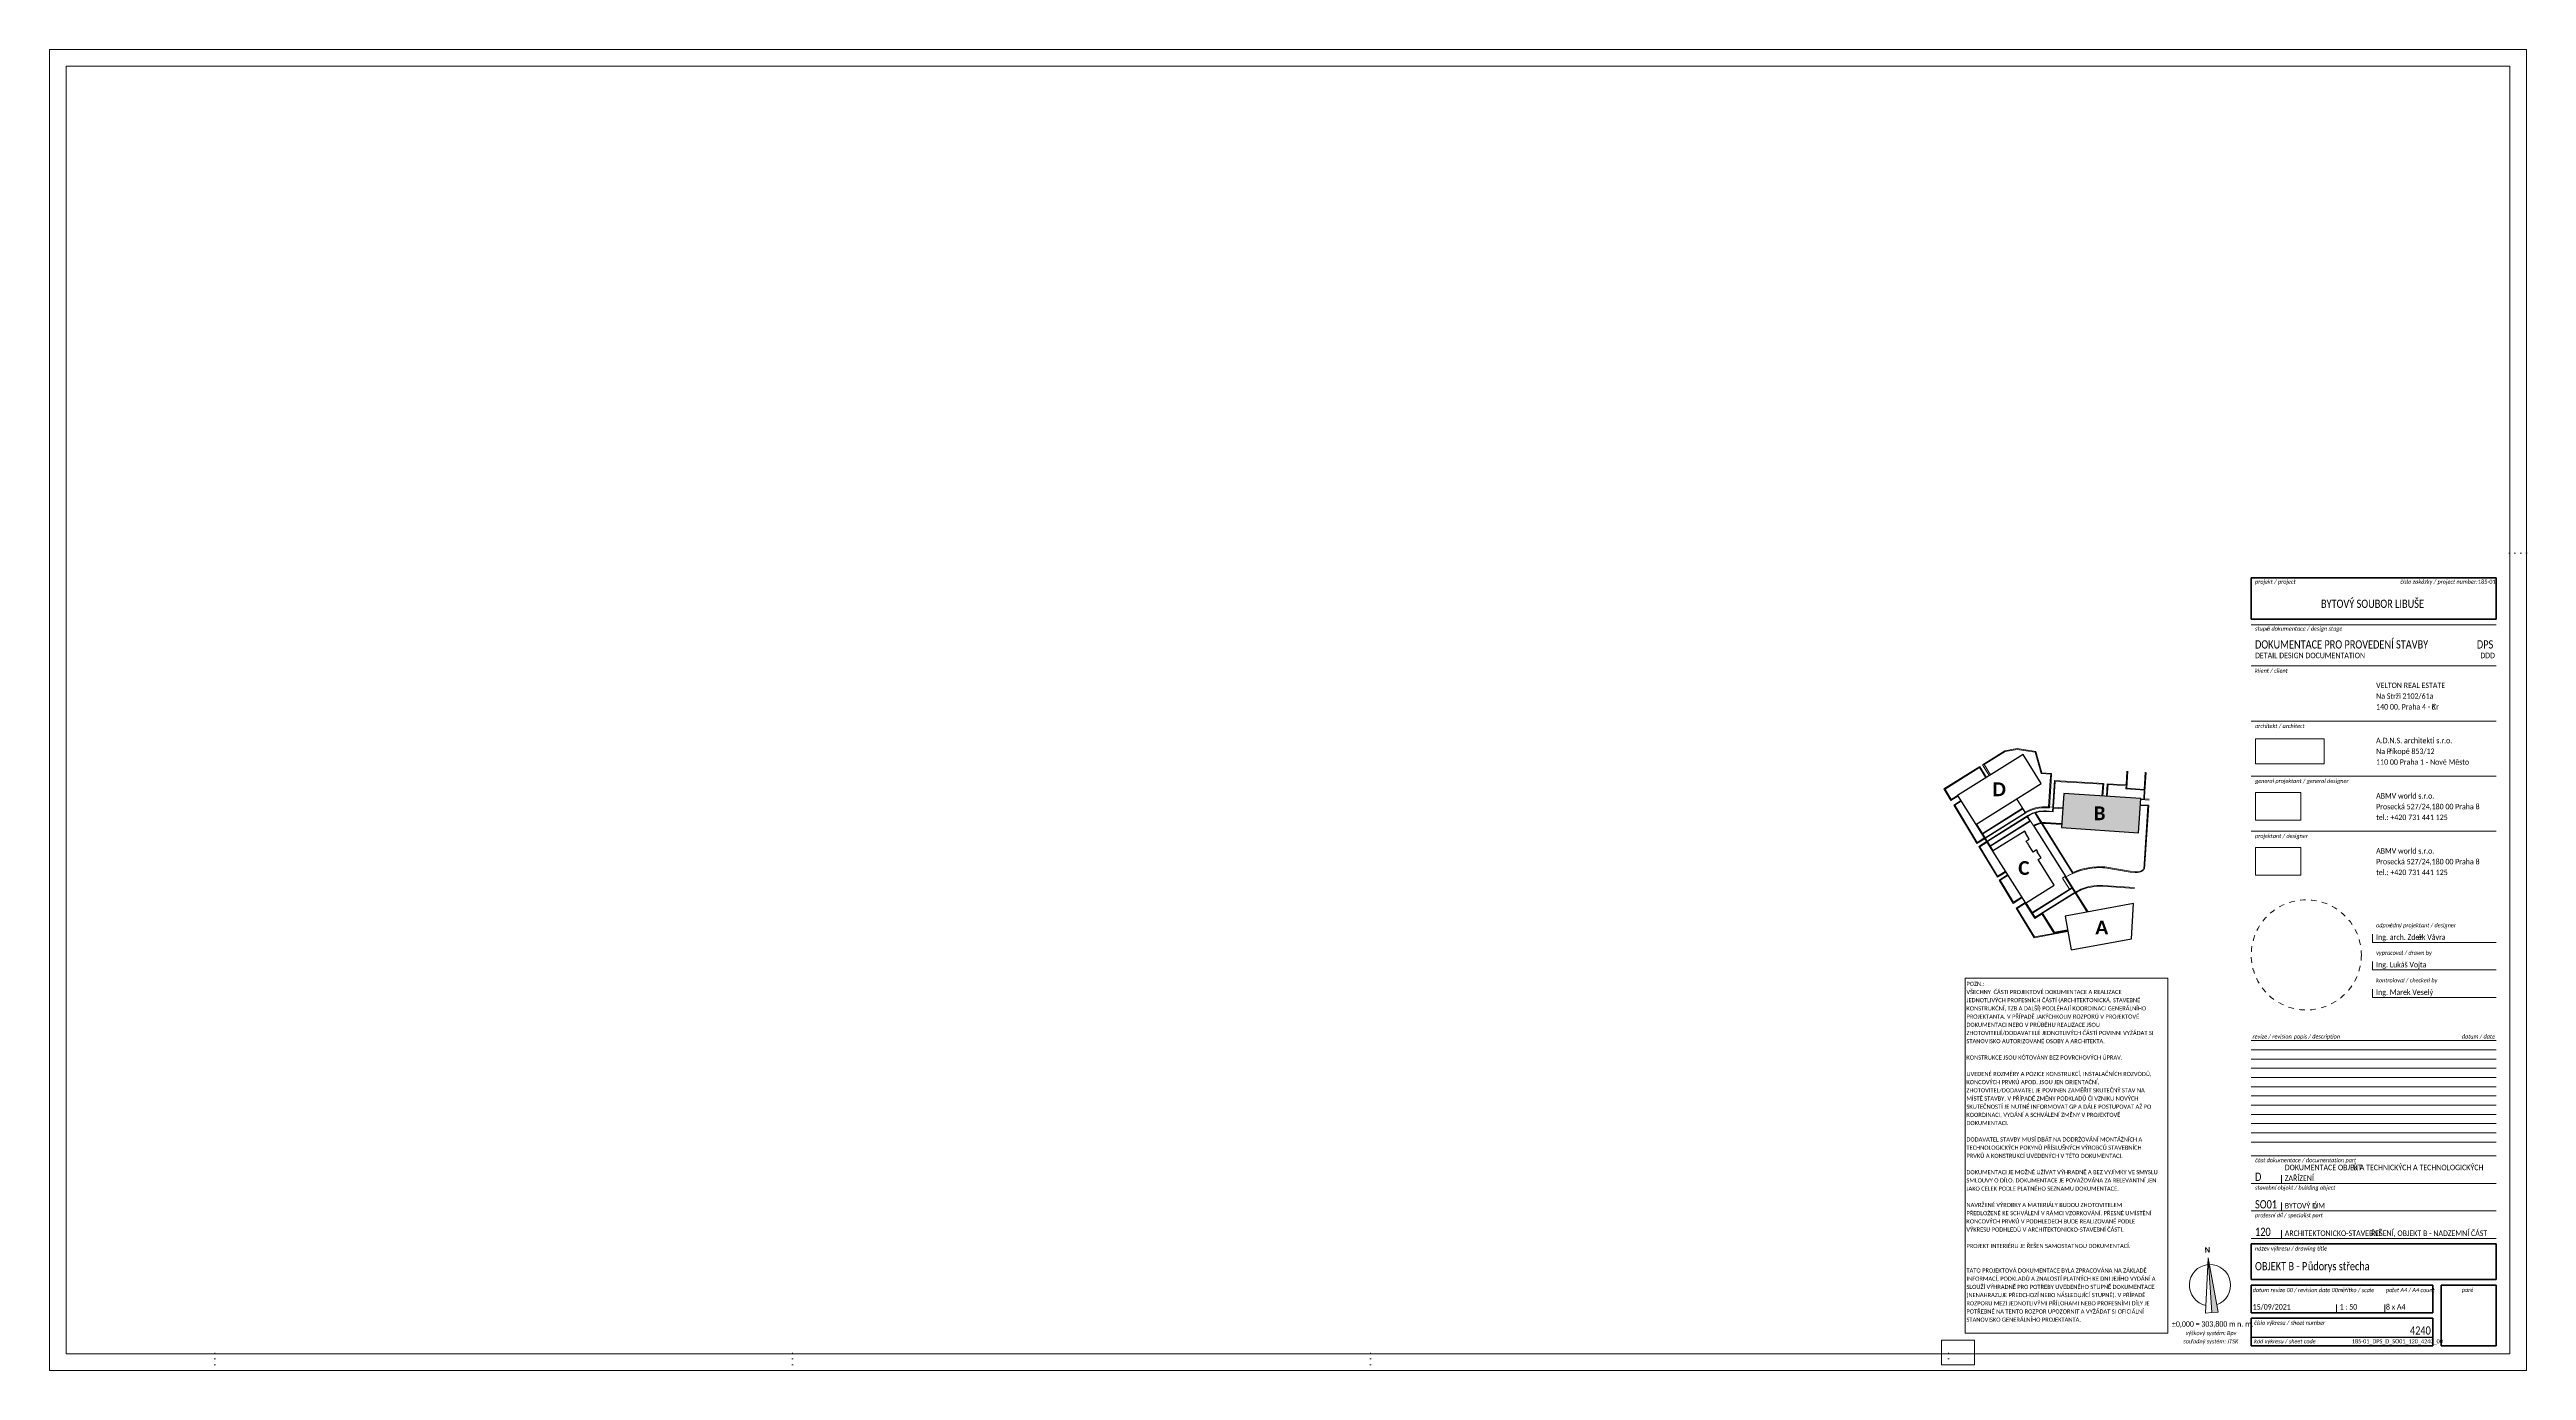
# Paper-space layout 'Layout1' of a CAD drawing. Header units: millimetres. Extents: x -688 to 212, y -2 to 478.
# The model-space entities are those that its viewports show. They can reach past a viewport. Long polylines and large blocks are cut down to what shows.
import ezdxf

# ---------------------------------------------------------------- set-up
doc = ezdxf.new("R2010")
doc.units = ezdxf.units.MM
doc.linetypes.add('HA_Dash_4mm-S2mm', pattern=[4, 2, -2])
doc.linetypes.add('HA_Dot-S2mm', pattern=[2, 0, -2])
for name, color, linetype, lineweight in [('A-____-NOTE-TEXT', 9, 'Continuous', 9), ('G-____-____-SCHD', 9, 'Continuous', 9), ('G-____-____-TEXT', 9, 'Continuous', 5), ('G-____-TTLB-MEDM', 9, 'Continuous', 25), ('G-____-TTLB-OTLN', 9, 'Continuous', 9), ('G-____-TTLB-WIDE', 9, 'Continuous', 40)]:
    doc.layers.add(name, color=color, linetype=linetype, lineweight=lineweight)
doc.layers.add('G-____-____-NPLT', color=9, linetype='Continuous', plot=False)
doc.styles.add('Arial_B_1', font='arialbd.ttf', dxfattribs={"height": 2})
doc.styles.add('Calibri_1', font='calibri.ttf', dxfattribs={"height": 75})
doc.styles.add('Calibri_2', font='calibri.ttf', dxfattribs={"width": 0.8, "height": 2})
doc.styles.add('Calibri_3', font='calibri.ttf', dxfattribs={"width": 0.8, "height": 1.5})
doc.styles.add('Calibri_4', font='calibri.ttf', dxfattribs={"width": 0.8, "height": 3})
doc.styles.add('Calibri_B', font='calibrib.ttf', dxfattribs={"height": 5})
doc.styles.add('Calibri_I', font='calibrii.ttf', dxfattribs={"width": 0.8, "height": 1.5})
picture_1 = doc.add_image_def('image1.jpg', size_in_pixel=(953, 344))
picture_2 = doc.add_image_def('image2.jpg', size_in_pixel=(1647, 997))

# ---------------------------------------------------------------- blocks, each defined once
blk = doc.blocks.new('ABMV_TiB_Sheet_Full_Default - 480x900-2170376-OBJEKT B - Půdorys střecha')
at = {"layer": 'G-____-TTLB-OTLN', "lineweight": 5}
blk.add_hatch(color=256, dxfattribs=at).paths.add_polyline_path([(98.18, 19.02), (96.82, 38.98), (100.42, 19.18)])
at = {"layer": 'A-____-NOTE-TEXT'}
for p, q in [((95.93, 18.87), (96.82, 38.98)), ((100.42, 19.18), (96.82, 38.98)), ((100.42, 19.18), (96.82, 38.98)), ((96.82, 38.98), (98.18, 19.02)), ((98.18, 19.02), (95.93, 18.87)), ((98.18, 19.02), (100.42, 19.18)), ((98.18, 19.02), (100.42, 19.18))]:
    blk.add_line(p, q, dxfattribs=at)
for start, end in [(96.03365, 258.88877), (288.87123, 91.72635)]:
    blk.add_arc((97.5, 29), 7.5, start, end, dxfattribs=at)
at = {"layer": 'G-____-TTLB-MEDM'}
blk.add_line((178.5, 10), (112.5, 10), dxfattribs=at)
at = {"layer": 'G-____-TTLB-OTLN'}
for p, q in [((-687.5, 478), (-687.5, -2)), ((212.5, 478), (-687.5, 478)), ((212.5, -2), (212.5, 478)), ((-681.5, 472), (-681.5, 4)), ((206.5, 472), (-681.5, 472)), ((206.5, 4), (206.5, 472)), ((201.5, 269), (112.5, 269)), ((201.5, 254), (112.5, 254)), ((201.5, 234), (112.5, 234)), ((201.5, 214), (112.5, 214)), ((201.5, 194), (112.5, 194)), ((156.5, 153.57), (156.5, 156.57)), ((201.5, 153.57), (156.5, 153.57)), ((156.5, 143.57), (156.5, 146.57)), ((201.5, 143.57), (156.5, 143.57)), ((156.5, 133.57), (156.5, 136.57)), ((201.5, 133.57), (156.5, 133.57)), ((112.5, 117.85), (201.5, 117.85)), ((112.5, 114.5), (201.5, 114.5)), ((112.5, 111.15), (201.5, 111.15)), ((112.5, 107.8), (201.5, 107.8)), ((112.5, 104.45), (201.5, 104.45)), ((112.5, 101.1), (201.5, 101.1)), ((112.5, 97.75), (201.5, 97.75)), ((112.5, 94.4), (201.5, 94.4)), ((112.5, 91.05), (201.5, 91.05)), ((112.5, 87.7), (201.5, 87.7)), ((112.5, 84.35), (201.5, 84.35)), ((112.5, 81), (201.5, 81)), ((201.5, 76), (112.5, 76)), ((201.5, 66), (112.5, 66)), ((123.5, 66), (123.5, 69)), ((201.5, 56), (112.5, 56)), ((123.5, 56), (123.5, 59)), ((201.5, 46), (112.5, 46)), ((123.5, 46), (123.5, 49)), ((143.5, 19), (143.5, 22)), ((161, 19), (161, 22)), ((-681.5, 4), (206.5, 4)), ((-687.5, -2), (212.5, -2))]:
    blk.add_line(p, q, dxfattribs=at)
at = {"layer": 'G-____-TTLB-OTLN', "linetype": 'HA_Dot-S2mm'}
for p, q in [((212.5, 295), (204.5, 295)), ((-627.5, -2), (-627.5, 6)), ((-417.5, -2), (-417.5, 6)), ((-207.5, -2), (-207.5, 6)), ((2.5, -2), (2.5, 6)), ((212.5, -2), (212.5, 6)), ((212.5, -2), (204.5, -2))]:
    blk.add_line(p, q, dxfattribs=at)
at = {"layer": 'G-____-TTLB-OTLN', "linetype": 'HA_Dash_4mm-S2mm'}
blk.add_circle((132.5, 149), 20, dxfattribs=at)
at = {"layer": 'G-____-TTLB-WIDE'}
for p, q in [((112.5, 286), (112.5, 271)), ((201.5, 286), (112.5, 286)), ((201.5, 286), (201.5, 271)), ((201.5, 271), (112.5, 271)), ((112.5, 44), (112.5, 31)), ((201.5, 44), (112.5, 44)), ((201.5, 44), (201.5, 31)), ((201.5, 31), (112.5, 31)), ((112.5, 19), (112.5, 29)), ((178.5, 29), (112.5, 29)), ((178.5, 29), (178.5, 19)), ((181.5, 29), (181.5, 7)), ((201.5, 29), (181.5, 29)), ((201.5, 7), (201.5, 29)), ((178.5, 19), (112.5, 19)), ((112.5, 17), (178.5, 17)), ((112.5, 7), (112.5, 17)), ((178.5, 17), (178.5, 7)), ((178.5, 7), (112.5, 7)), ((201.5, 7), (181.5, 7))]:
    blk.add_line(p, q, dxfattribs=at)
at = {"layer": 'G-____-TTLB-OTLN', "attachment_point": 1}
for s, insert, char_height, width, style in [('projekt / project', (113.88, 285.35), 1.5, 15.5207, 'Calibri_I'), ('číslo zakázky / project number:', (166.68, 285.35), 1.5, 29.5662, 'Calibri_I'), ('stupe', (113.88, 268.29), 1.5, 5.2591, 'Calibri_I'), ('ň dokumentace / design stage', (118.22, 268.29), 1.5, 28.7325, 'Calibri_I'), ('klient / client', (113.88, 253.01), 1.5, 12.3139, 'Calibri_I'), ('architekt / architect', (113.88, 232.95), 1.5, 18.8557, 'Calibri_I'), ('general projektant / general designer', (113.88, 212.95), 1.5, 35.8515, 'Calibri_I'), ('ABMV world s.r.o.', (157.88, 207.8), 2, 22.6397, 'Calibri_2'), ('tel.: +420 731 441 125', (157.88, 200), 2, 27.7063, 'Calibri_2'), ('Prosecká 527/24,180 00 Praha 8', (157.88, 203.9), 2, 40.2126, 'Calibri_2'), ('projektant / designer', (113.88, 192.95), 1.5, 20.2025, 'Calibri_I'), ('ABMV world s.r.o.', (157.88, 187.8), 2, 22.6397, 'Calibri_2'), ('tel.: +420 731 441 125', (157.88, 180), 2, 27.7063, 'Calibri_2'), ('Prosecká 527/24,180 00 Praha 8', (157.88, 183.9), 2, 40.2126, 'Calibri_2'), ('odpov', (157.88, 160.52), 1.5, 5.9646, 'Calibri_I'), ('ědný projektant / designer', (162.81, 160.52), 1.5, 25.3975, 'Calibri_I'), ('vypracoval / drawn by', (157.88, 150.52), 1.5, 21.357, 'Calibri_I'), ('kontroloval / checked by', (157.88, 140.52), 1.5, 23.4093, 'Calibri_I'), ('část dokumentace / documentation part', (113.88, 75.16), 1.5, 38.481, 'Calibri_I'), ('stavební objekt / building object', (113.88, 65.16), 1.5, 30.5924, 'Calibri_I'), ('profesní díl / specialist part', (113.88, 55.16), 1.5, 25.654, 'Calibri_I'), ('název výkresu / drawing title', (113.88, 43.07), 1.5, 27.5781, 'Calibri_I'), ('datum revize 00 / revision date 00', (113.02, 27.96), 1.5, 32.6447, 'Calibri_I'), ('\\fCalibri|b0|i1|c0|p34|;\\W.8;m', (143.94, 27.96), 1.5, 1.8599, 'Calibri_I'), ('ěřítko / scale', (145.47, 27.96), 1.5, 12.2498, 'Calibri_I'), ('po', (161.44, 27.96), 1.5, 2.4371, 'Calibri_I'), ('čet A4 / A4 count', (163.45, 27.96), 1.5, 16.3544, 'Calibri_I'), ('paré', (189.02, 28.04), 1.5, 4.4253, 'Calibri_I'), ('výškový systém: Bpv', (88.68, 12.33), 1.5, 19.497, 'Calibri_I'), ('řadný systém: JTSK', (90.59, 9.35), 1.5, 18.1502, 'Calibri_I'), ('číslo výkresu / sheet number', (113.56, 16.07), 1.5, 27.1291, 'Calibri_I'), ('kód výkresu / sheet code', (113.56, 9.35), 1.5, 23.6017, 'Calibri_I'), ('sou', (87.84, 9.35), 1.5, 3.335, 'Calibri_I')]:
    blk.add_mtext(s, dxfattribs=dict(at, insert=insert, char_height=char_height, width=width, style=style))
at = {"layer": 'G-____-TTLB-OTLN', "insert": (95.51, 42.76), "char_height": 2, "width": 2.4852, "attachment_point": 1, "rotation": 3.88, "style": 'Arial_B_1'}
blk.add_mtext('\\fArial|b1|i0|c0|p34|;N', dxfattribs=at)
at = {"layer": 'G-____-TTLB-OTLN'}
image = blk.add_image(picture_1, insert=(114, 218.49), size_in_units=(25, 9.02), dxfattribs=at)
image.dxf.flags = 7
image = blk.add_image(picture_2, insert=(114, 198), size_in_units=(16.52, 10), dxfattribs=at)
image.dxf.flags = 7
image = blk.add_image(picture_2, insert=(114, 178), size_in_units=(16.52, 10), dxfattribs=at)
image.dxf.flags = 7
blk = doc.blocks.new('HA_SCH_Site_LIB - Default-1719468-OBJEKT B - Půdorys střecha')
at = {"layer": 'A-____-NOTE-TEXT'}
blk.add_hatch(color=256, dxfattribs=at).paths.add_polyline_path([(-3.91, 43.92), (-3.07, 56.34), (24.96, 54.45), (24.12, 42.02)])
at = {"layer": 'A-____-NOTE-TEXT', "lineweight": 5}
for p, q in [((-24.52, 71.81), (-19.97, 72.64)), ((-24.4, 71.53), (-19.96, 72.33)), ((-19.97, 72.64), (-13.17, 71.61)), ((-19.96, 72.33), (-13.41, 71.35)), ((-46.59, 57.98), (-33.6, 66.12)), ((-33.69, 65.71), (-46.19, 57.88)), ((-31.38, 62.02), (-33.69, 65.71)), ((-33.6, 66.12), (-31.13, 62.18)), ((-32.58, 66.76), (-24.52, 71.81)), ((-30.11, 62.82), (-32.58, 66.76)), ((-31.95, 66.8), (-24.4, 71.53)), ((-29.65, 63.11), (-31.95, 66.8)), ((-13.41, 71.35), (-11.28, 63.53)), ((-13.17, 71.61), (-11.04, 63.82)), ((-11.28, 63.53), (-7.8, 63.32)), ((-11.04, 63.82), (-7.48, 63.6)), ((-7.8, 63.32), (-7.94, 60.99)), ((-7.48, 63.6), (-7.64, 60.97)), ((19.91, 64.44), (19.62, 59.43)), ((19.85, 58.24), (20.21, 64.42)), ((26.54, 64.01), (26.14, 57.83)), ((26.39, 56.95), (26.84, 63.99)), ((-44.04, 53.75), (-46.59, 57.98)), ((-46.19, 57.88), (-43.94, 54.17)), ((-41.49, 55.34), (-44.04, 53.75)), ((-43.94, 54.17), (-41.65, 55.6)), ((-18.08, 50.96), (-20.2, 54.36)), ((-20.14, 54.4), (-17.08, 49.53)), ((-7.94, 60.99), (-8.54, 51.42)), ((-8.26, 51.07), (-7.64, 60.97)), ((-6.43, 61.04), (-7.13, 49.82)), ((-6.85, 49.6), (-6.15, 60.72)), ((11.45, 59.94), (-6.43, 61.04)), ((-6.15, 60.72), (11.13, 59.66)), ((11.13, 59.66), (10.84, 55.4)), ((11.14, 55.38), (11.45, 59.94)), ((12.75, 59.86), (12.47, 55.29)), ((19.62, 59.43), (12.75, 59.86)), ((12.77, 55.27), (13.03, 59.54)), ((13.03, 59.54), (19.6, 59.13)), ((19.6, 59.13), (19.54, 57.96)), ((19.54, 57.96), (26.42, 57.52)), ((26.14, 57.83), (19.85, 58.24)), ((27.94, 53.94), (24.94, 54.14)), ((24.96, 54.44), (27.96, 54.24)), ((25.98, 54.37), (26.17, 57.53)), ((26.42, 57.52), (26.23, 54.36)), ((-43.05, 52.13), (-40.48, 53.73)), ((-43.05, 52.13), (-35.84, 40.2)), ((-40.32, 53.48), (-42.64, 52.03)), ((-35.59, 40.35), (-42.64, 52.03)), ((-31.76, 39.9), (-35.01, 45.08)), ((-34.76, 45.24), (-32.63, 41.84)), ((-32.63, 41.84), (-18.08, 50.96)), ((-32.52, 41.68), (-17.97, 50.79)), ((-17.07, 49.35), (-31.62, 40.23)), ((-31.52, 40.07), (-16.86, 49.24)), ((-16.1, 48.31), (-30.88, 39.05)), ((-30.77, 38.88), (-15.99, 48.14)), ((-29.82, 37.35), (-15.43, 46.36)), ((-15.16, 46.3), (-29.71, 37.18)), ((-17.97, 50.79), (-17.07, 49.35)), ((-15.43, 46.36), (-16.39, 47.89)), ((-16.22, 48), (-15.16, 46.3)), ((-13.97, 44.41), (-15.16, 46.3)), ((-11.33, 45.7), (-13.56, 49.27)), ((-13.32, 49.35), (-11.06, 45.74)), ((0.22, 27.26), (-11.14, 45.39)), ((-10.91, 45.5), (0.29, 27.63)), ((-3.83, 45.13), (-9.69, 45.53)), ((-3.84, 45.05), (-9.69, 45.45)), ((-9.67, 45.78), (-3.82, 45.38)), ((-9.47, 49.77), (-6.85, 49.6)), ((-7.13, 49.82), (-9.46, 49.97)), ((-9.31, 51.14), (-8.26, 51.07)), ((-7.04, 51.34), (-8.24, 51.42)), ((-3.45, 50.76), (-6.76, 50.98)), ((-6.74, 51.32), (-3.43, 51.1)), ((27.54, 51.8), (24.8, 51.99)), ((24.81, 52.24), (27.81, 52.04)), ((25.99, 28.86), (27.54, 51.8)), ((27.81, 52.04), (26.23, 28.84)), ((-35.84, 40.2), (-34.59, 38.13)), ((-34.49, 38.54), (-35.59, 40.35)), ((-34.59, 38.13), (-31.76, 39.9)), ((-31.92, 40.15), (-34.49, 38.54)), ((-31.1, 38.84), (-33.94, 37.06)), ((-33.94, 37.06), (-27.19, 25.91)), ((-33.53, 36.96), (-30.94, 38.58)), ((-27.08, 26.32), (-33.53, 36.96)), ((-31.62, 40.23), (-32.52, 41.68)), ((-31.13, 38.88), (-31.76, 39.9)), ((-28.92, 35.36), (-31.13, 38.88)), ((-28.67, 35.52), (-30.77, 38.88)), ((-3.35, 27.68), (-13.87, 44.48)), ((-13.76, 44.46), (-2.21, 26.02)), ((-27.19, 25.91), (-24.15, 27.75)), ((-24.31, 28), (-27.08, 26.32)), ((-2.28, 25.98), (-3.35, 27.68)), ((-0.61, 26.88), (1.02, 27.61)), ((1.04, 27.62), (2.73, 28.23)), ((2.8, 28.25), (4.52, 28.73)), ((4.55, 28.73), (6.31, 29.08)), ((6.38, 29.09), (8.17, 29.3)), ((8.17, 29.3), (9.97, 29.39)), ((10.04, 29.39), (11.85, 29.33)), ((21.02, 27.76), (11.85, 29.33)), ((11.88, 29.63), (21.05, 28.06)), ((22.94, 27.63), (21.02, 27.76)), ((21.05, 28.06), (22.97, 27.93)), ((-23.51, 26.73), (-26.57, 24.88)), ((-26.57, 24.88), (-21.44, 16.4)), ((-23.34, 26.48), (-26.15, 24.78)), ((-26.15, 24.78), (-21.34, 16.82)), ((-21.44, 16.4), (-18.23, 18.42)), ((-21.34, 16.82), (-18.39, 18.67)), ((-14.56, 13.05), (-0.13, 22.08)), ((-0.03, 21.91), (-14.45, 12.88)), ((-13.5, 11.35), (1.14, 20.52)), ((1.03, 20.22), (-10.75, 12.84)), ((-3.46, 25.6), (-2.65, 26.1)), ((-0.94, 21.58), (-3.46, 25.6)), ((-0.13, 22.08), (-2.65, 26.1)), ((-2.44, 26.24), (5.68, 13.27)), ((-2.28, 25.98), (-0.68, 26.85)), ((1.16, 20.52), (-2.26, 25.99)), ((-0.13, 22.08), (-0.94, 21.58)), ((0.93, 20.39), (-0.03, 21.91)), ((5.42, 13.22), (1.03, 20.22)), ((5.77, 13.28), (1.37, 20.3)), ((22.62, 21.84), (11.08, 22.61)), ((11.1, 22.91), (22.64, 22.14)), ((-20.38, 14.65), (-17.13, 16.68)), ((-13.86, 3.88), (-20.38, 14.65)), ((-16.97, 16.43), (-19.97, 14.55)), ((-19.97, 14.55), (-13.71, 4.21)), ((-17.13, 16.68), (-13.57, 11.01)), ((-13.6, 10.9), (-17.04, 16.39)), ((-16.76, 16.56), (-14.56, 13.05)), ((-14.45, 12.88), (-13.5, 11.35)), ((-10.96, 12.55), (-13.6, 10.9)), ((-13.57, 11.01), (-10.94, 12.66)), ((-11, 12.62), (-6.62, 5.62)), ((-10.94, 12.66), (-6.53, 5.64)), ((-10.75, 12.84), (-6.41, 5.91)), ((4.77, 14.25), (5.42, 13.22)), ((5.68, 13.27), (5.04, 14.3)), ((-6.74, 5.19), (-13.86, 3.88)), ((-13.71, 4.21), (-6.79, 5.48)), ((-1.58, 6.44), (-6.79, 5.48)), ((-6.74, 5.19), (-1.54, 6.15)), ((-6.53, 5.64), (-1.6, 6.54)), ((-6.41, 5.91), (-1.64, 6.79)), ((-3, 6.54), (-1.64, 6.79)), ((-1.6, 6.54), (-2.97, 6.29)), ((-2.91, 5.89), (-1.54, 6.15))]:
    blk.add_line(p, q, dxfattribs=at)
at = {"layer": 'A-____-NOTE-TEXT', "lineweight": 25}
for p, q in [((-17.86, 70.49), (-41.65, 55.6)), ((-11.26, 59.96), (-17.86, 70.49)), ((-41.65, 55.6), (-35.05, 45.06)), ((-35.05, 45.06), (-11.26, 59.96)), ((-3.07, 56.34), (-3.91, 43.92)), ((-3.07, 56.34), (-3.91, 43.92)), ((24.96, 54.45), (-3.07, 56.34)), ((24.96, 54.45), (-3.07, 56.34)), ((24.12, 42.02), (24.96, 54.45)), ((24.12, 42.02), (24.96, 54.45)), ((-17.24, 42.69), (-28.96, 35.34)), ((-16.85, 42.06), (-17.24, 42.69)), ((-15.59, 39.77), (-16.97, 41.98)), ((-16.77, 39.03), (-15.59, 39.77)), ((-16.33, 38.33), (-16.77, 39.03)), ((-15.6, 37.31), (-16.26, 38.37)), ((-14.58, 35.59), (-15.64, 37.29)), ((-3.91, 43.92), (24.12, 42.02)), ((-3.91, 43.92), (24.12, 42.02)), ((-28.96, 35.34), (-16.97, 16.43)), ((-14.12, 35.06), (-14.48, 35.65)), ((-12.93, 35.81), (-14.12, 35.06)), ((-12.53, 35.17), (-12.93, 35.81)), ((-11.31, 32.95), (-12.66, 35.09)), ((-12.37, 32.28), (-11.31, 32.95)), ((-6.54, 22.97), (-12.37, 32.28)), ((-16.97, 16.43), (-6.54, 22.97)), ((22.32, 16.3), (-2.56, 11.77)), ((-2.56, 11.77), (-0.31, -0.45)), ((21.5, 3.56), (22.32, 16.3)), ((-0.31, -0.45), (21.5, 3.56))]:
    blk.add_line(p, q, dxfattribs=at)
at = {"layer": 'A-____-NOTE-TEXT'}
blk.add_line((-31.52, 40.07), (-30.88, 39.05), dxfattribs=at)
at = {"layer": 'A-____-NOTE-TEXT', "lineweight": 5}
for centre, radius, start, end in [((-10.16, 38.54), 12.98, 82.81518, 122.22025), ((-10.16, 38.54), 12.62, 86.11727, 122.06125), ((-10.21, 38.9), 11.1, 86.11727, 122.06125), ((-10.21, 38.9), 10.9, 86.11727, 122.06125), ((-10.16, 38.54), 7.25, 99.26561, 122.97818), ((-10.16, 38.54), 7, 86.11727, 123.01093), ((-10.16, 38.54), 6.92, 98.11234, 121.3245), ((-10.16, 38.54), 7.25, 86.11727, 97.10486), ((-10.16, 38.54), 6.92, 86.11727, 95.82655), ((10.18, 4.89), 24.49, 100.7034, 120.52495), ((10.18, 4.89), 24.79, 86.05387, 113.5096), ((10.18, 4.89), 24.49, 86.08916, 100.7034), ((23.42, 32.61), 5.01, 264.50289, 300.24363), ((23.42, 32.61), 4.71, 264.45143, 302.76053), ((10.16, 4.94), 18, 100.69859, 120.07815), ((10.16, 4.94), 17.7, 100.69859, 120.04453), ((10.16, 4.94), 18, 87.02438, 100.69859), ((10.16, 4.94), 17.7, 87.03175, 100.69859)]:
    blk.add_arc(centre, radius, start, end, dxfattribs=at)
at = {"layer": 'A-____-NOTE-TEXT', "lineweight": 5, "char_height": 5, "attachment_point": 1, "style": 'Calibri_B'}
for s, insert, width in [('\\fCalibri|b1|i0|c0|p34|;D', (-28.94, 60.34), 6.0928), ('\\fCalibri|b1|i0|c0|p34|;B', (7.8, 51.62), 5.3713), ('\\fCalibri|b1|i0|c0|p34|;C', (-19.58, 31.74), 5.1308), ('\\fCalibri|b1|i0|c0|p34|;A', (8.42, 10.16), 5.8523)]:
    blk.add_mtext(s, dxfattribs=dict(at, insert=insert, width=width))

msp = doc.modelspace()

# ---------------------------------------------------------------- texts
at = {"layer": 'G-____-____-TEXT', "color": 7, "lineweight": 9, "char_height": 75, "attachment_point": 1, "style": 'Calibri_1'}
for s, insert, width in [('POZN.: ', (25844.9, 4523.2), 448.945), ('VŠECHNY ', (25844.9, 4374.4), 597.257), ('ČÁSTI PROJEKTOVÉ DOKUMENTACE A REALIZACE ', (26337.7, 4374.4), 2978.269), ('JEDNOTLIVÝCH PROFESNÍCH ČÁSTÍ (ARCHITEKTONICKÁ, STAVEBNĚ ', (25844.9, 4225.6), 4028.48), ('KONSTRUKČNÍ, TZB A DALŠÍ) PODLÉHAJÍ KOORDINACI GENERÁLNÍHO ', (25844.9, 4076.8), 4164.767), ('PROJEKTANTA. V\xa0PŘÍPADĚ JAKÝCHKOLIV ROZPORŮ V\xa0PROJEKTOVÉ ', (25844.9, 3927.9), 4004.429), ('DOKUMENTACI NEBO V\xa0PRŮBĚHU REALIZACE JSOU ', (25844.9, 3779.1), 3106.539), ('ZHOTOVITELÉ/DODAVATELÉ JEDNOTLIVÝCH ČÁSTÍ POVINNI VYŽÁDAT SI ', (25844.9, 3630.3), 4337.129), ('STANOVISKO AUTORIZOVANÉ OSOBY A ARCHITEKTA.', (25844.9, 3481.4), 3178.691), ('KONSTRUKCE JSOU KÓTOVÁNY BEZ POVRCHOVÝCH ÚPRAV. ', (25844.9, 3183.8), 3627.636), ('UVEDENÉ ROZMĚRY A POZICE KONSTRUKCÍ, INSTALAČNÍCH ROZVODŮ, ', (25844.9, 2886.1), 4293.037), ('KONCOVÝCH PRVKŮ APOD. JSOU JEN ORIENTAČNÍ, ', (25844.9, 2737.3), 3094.514), ('ZHOTOVITEL/DODAVATEL JE POVINEN ZAMĚŘIT SKUTEČNÝ STAV NA ', (25844.9, 2588.5), 4132.699), ('MÍSTĚ STAVBY. V PŘÍPADĚ ZMĚNY PODKLADŮ ČI VZNIKU NOVÝCH ', (25844.9, 2439.6), 3980.378), ('SKUTEČNOSTÍ JE NUTNÉ INFORMOVAT GP A DÁLE POSTUPOVAT AŽ PO ', (25844.9, 2290.8), 4285.02), ('KOORDINACI, VYDÁNÍ A SCHVÁLENÍ ZMĚNY V PROJEKTOVÉ ', (25844.9, 2142), 3571.518), ('DOKUMENTACI. ', (25844.9, 1993.2), 1002.109), ('DODAVATEL STAVBY MUSÍ DBÁT NA DODRŽOVÁNÍ MONTÁŽNÍCH A ', (25844.9, 1695.5), 4072.573), ('TECHNOLOGICKÝCH POKYNŮ PŘÍSLUŠNÝCH VÝROBCŮ STAVEBNÍCH ', (25844.9, 1546.7), 4072.573), ('PRVKŮ A KONSTRUKCÍ UVEDENÝCH V TÉTO DOKUMENTACI.', (25844.9, 1397.8), 3599.577), ('DOKUMENTACI JE MOŽNÉ UŽÍVAT VÝHRADNĚ A BEZ VYJÍMKY VE SMYSLU ', (25844.9, 1100.2), 4401.264), ('SMLOUVY O DÍLO. DOKUMENTACE JE POVAŽOVÁNA ZA RELEVANTNÍ JEN ', (25844.9, 951.4), 4401.264), ('JAKO CELEK PODLE PLATNÉHO SEZNAMU DOKUMENTACE.', (25844.9, 802.5), 3515.4), ('NAVRŽENÉ VÝROBKY A MATERIÁLY BUDOU ZHOTOVITELEM ', (25844.9, 504.9), 3615.611), ('PŘEDLOŽENÉ KE SCHVÁLENÍ V RÁMCI VZORKOVÁNÍ. PŘESNÉ UMÍSTĚNÍ ', (25844.9, 356), 4285.02), ('KONCOVÝCH PRVKŮ V PODHLEDECH BUDE REALIZOVANÉ PODLE ', (25844.9, 207.2), 3924.26), ('VÝKRESU PODHLEDŮ V ARCHITEKTONICKO-STAVEBNÍ ČÁSTI. ', (25844.9, 58.4), 3647.678), ('PROJEKT INTERIÉRU JE ŘEŠEN SAMOSTATNOU DOKUMENTACÍ.', (25844.9, -239.3), 3775.948), ('TATO PROJEKTOVÁ DOKUMENTACE BYLA ZPRACOVÁNA NA ZÁKLADĚ ', (25844.9, -685.7), 4176.792), ('INFORMACÍ, PODKLADŮ A ZNALOSTÍ PLATNÝCH KE DNI JEJÍHO VYDÁNÍ A ', (25844.9, -834.6), 4377.214), ('SLOUŽÍ VÝHRADNĚ PRO POTŘEBY UVEDENÉHO STUPNĚ DOKUMENTACE ', (25844.9, -983.4), 4369.197), ('(NENAHRAZUJE PŘEDCHOZÍ NEBO NÁSLEDUJÍCÍ STUPNĚ). V PŘÍPADĚ ', (25844.9, -1132.2), 4140.716), ('ROZPORU MEZI JEDNOTLIVÝMI PŘÍLOHAMI NEBO PROFESNÍMI DÍLY JE ', (25844.9, -1281.1), 4256.961), ('POTŘEBNÉ NA TENTO ROZPOR UPOZORNIT A VYŽÁDAT SI OFICIÁLNÍ ', (25844.9, -1429.9), 4108.648), ('STANOVISKO GENERÁLNÍHO PROJEKTANTA.', (25844.9, -1578.7), 2633.543)]:
    msp.add_mtext(s, dxfattribs=dict(at, insert=insert, width=width))

psp = doc.layouts.get("Layout1")

# ---------------------------------------------------------------- block references
at = {"layer": 'A-____-NOTE-TEXT', "lineweight": 5}
psp.add_blockref('HA_SCH_Site_LIB - Default-1719468-OBJEKT B - Půdorys střecha', (47.43, 151.34), dxfattribs=at)
at = {"layer": 'G-____-TTLB-OTLN'}
psp.add_blockref('ABMV_TiB_Sheet_Full_Default - 480x900-2170376-OBJEKT B - Půdorys střecha', (0, 0), dxfattribs=at)

# ---------------------------------------------------------------- texts
at = {"layer": 'G-____-____-SCHD', "char_height": 1.5, "line_spacing_factor": 1.158048, "style": 'Calibri_I'}
for s, insert, width, attachment_point in [('revize / revision', (112.95, 120.1), 14.4524, 1), ('popis / description', (127.95, 120.1), 17.0165, 1), ('datum / date', (201.05, 120.1), 12.1426, 3)]:
    psp.add_mtext(s, dxfattribs=dict(at, insert=insert, width=width, attachment_point=attachment_point))
at = {"layer": 'G-____-TTLB-OTLN', "lineweight": 5, "attachment_point": 1}
for s, insert, char_height, width, style in [('BYTOVÝ SOUBOR LIBUŠE', (137.83, 278.11), 3, 46.1131, 'Calibri_4'), ('185-01', (194.9, 285.35), 1.5, 6.7983, 'Calibri_3'), ('DOKUMENTACE PRO PROVEDENÍ STAVBY', (113.88, 263.34), 3, 77.4751, 'Calibri_4'), ('DPS', (194.48, 263.34), 3, 7.3114, 'Calibri_4'), ('DETAIL DESIGN DOCUMENTATION', (113.88, 258.82), 2, 42.9063, 'Calibri_2'), ('DDD', (195.75, 258.82), 2, 5.7721, 'Calibri_2'), ('VELTON REAL ESTATE', (157.88, 247.96), 2, 26.7443, 'Calibri_2'), ('Na Strži 2102/61a', (157.88, 244.06), 2, 22.2548, 'Calibri_2'), ('140 00, Praha 4 - Kr', (157.88, 240.16), 2, 24.4354, 'Calibri_2'), ('č', (178.05, 240.16), 2, 1.2827, 'Calibri_2'), ('A.D.N.S. architekti s.r.o.', (157.88, 227.9), 2, 29.6945, 'Calibri_2'), ('Na P', (157.88, 224), 2, 5.7721, 'Calibri_2'), ('110 00 Praha 1 - Nové Město', (157.88, 220.1), 2, 36.2363, 'Calibri_2'), ('říkopě 853/12', (162.65, 224), 2, 17.573, 'Calibri_2'), ('Ing. arch. Zden', (157.88, 156.46), 2, 18.4067, 'Calibri_2'), ('ěk Vávra', (173.07, 156.46), 2, 10.8388, 'Calibri_2'), ('Ing. Lukáš Vojta', (157.88, 146.46), 2, 19.5612, 'Calibri_2'), ('Ing. Marek Veselý', (157.88, 136.46), 2, 22.319, 'Calibri_2'), ('DOKUMENTACE OBJEKT', (124.67, 72.77), 2, 30.0152, 'Calibri_2'), ('Ů A TECHNICKÝCH A TECHNOLOGICKÝCH', (149.44, 72.77), 2, 50.9873, 'Calibri_2'), ('D', (113.88, 69.88), 3, 2.8219, 'Calibri_4'), ('ZAŘÍZENÍ', (124.67, 68.87), 2, 11.2878, 'Calibri_2'), ('SO01', (113.88, 59.88), 3, 9.9409, 'Calibri_4'), ('BYTOVÝ D', (124.67, 58.87), 2, 12.5063, 'Calibri_2'), ('ŮM', (134.99, 58.87), 2, 4.6177, 'Calibri_2'), ('120', (113.88, 49.88), 3, 7.119, 'Calibri_4'), ('ARCHITEKTONICKO-STAVEBNÍ ', (124.67, 48.87), 2, 37.9679, 'Calibri_2'), ('ŘEŠENÍ, OBJEKT B - NADZEMNÍ ČÁST', (156, 48.87), 2, 45.2793, 'Calibri_2'), ('OBJEKT B - P', (113.88, 37.4), 3, 23.281, 'Calibri_4'), ('ůdorys střecha', (133.09, 37.4), 3, 27.6422, 'Calibri_4'), ('15/09/2021', (113.02, 22.11), 2, 14.751, 'Calibri_2'), (' 1 : 50', (143.93, 22.11), 2, 7.5679, 'Calibri_2'), ('8 x A4', (161.44, 22.11), 2, 7.6321, 'Calibri_2'), ('±0,000 = 303,800 m n. m.', (83.68, 15.89), 2, 31.5544, 'Calibri_2'), ('185-01_DPS_D_SO01_120_4240_00', (149.06, 9.35), 1.5, 35.0818, 'Calibri_3'), ('4240', (170.17, 14.03), 3, 9.492, 'Calibri_4')]:
    psp.add_mtext(s, dxfattribs=dict(at, insert=insert, char_height=char_height, width=width, style=style))

# ---------------------------------------------------------------- viewports
at = {"layer": '0'}
psp.add_viewport(center=(6, 4.5), size=(12, 9), view_center_point=(6, 4.5), view_height=12, dxfattribs=at)
at = {"layer": 'G-____-____-NPLT'}
psp.add_viewport(center=(45.34, 76.07), size=(73.66, 128.99), view_center_point=(27661.3, 1364.24), view_height=6449.5, status=3, dxfattribs=at)

doc.saveas('drawing.dxf')
